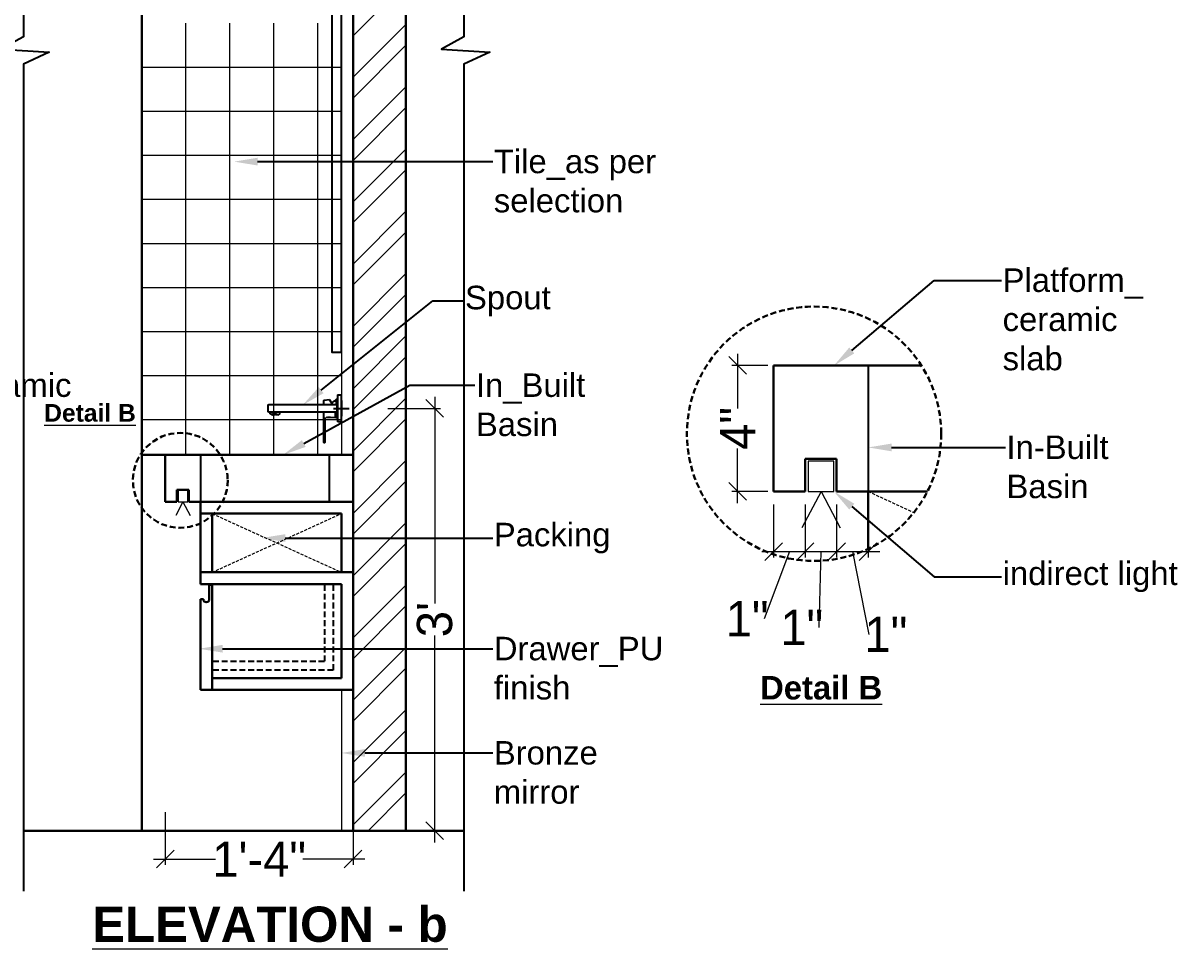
# Model space of a CAD drawing. Header units: millimetres. Extents: x 56222 to 3066687, y -650199 to -121287.
# Drawn here: x 150348.8 to 150447.3, y -183579.9 to -183501.1 of the extents above; entities that cross this region are included whole.
import ezdxf
from ezdxf import colors
from ezdxf.entities.mleader import LeaderData, LeaderLine
from ezdxf.lldxf.tags import DXFTag
from ezdxf.math import Vec2, Vec3

# ---------------------------------------------------------------- set-up
doc = ezdxf.new("R2010")
doc.units = ezdxf.units.MM
doc.header["$MEASUREMENT"] = 0
doc.header["$PDMODE"] = 35
for name, pattern in [('00 . GROUND FLOOR$0$DASHED', [0.75, 0.5, -0.25]), ('DASHED', [0.75, 0.5, -0.25]), ('DASHED2', [0.375, 0.25, -0.125])]:
    doc.linetypes.add(name, pattern=pattern)
doc.layers.get('Defpoints').update_dxf_attribs({"color": 220})
doc.layers.add('AR HATCH-7', color=7, linetype='Continuous')
for name, color, linetype, lineweight in [('DIM.', 250, 'Continuous', 13), ('dim05', 1, 'Continuous', 13), ('FURNITURE', 32, 'Continuous', 9), ('furniture dimensions', 1, 'DASHED', 0), ('FURNITURE-1', 252, 'Continuous', 13), ('GDR_FLOATING COLUMN', 3, 'Continuous', 18), ('SECTION ( SLAB PLine )', 104, 'Continuous', 30), ('wall', 7, 'Continuous', 30), ('XX~SLAB ( BEAM )~ ( DIM )', 7, 'Continuous', 9)]:
    doc.layers.add(name, color=color, linetype=linetype, lineweight=lineweight)
doc.styles.add('century g', font='GOTHIC.TTF')
doc.styles.get("Standard").update_dxf_attribs({"font": 'arial.ttf', "height": 6})
tags = doc.linetypes.add('CENTER2', pattern=[28.575, 19.05, -3.175, 3.175, -3.175]).pattern_tags.tags
tags[10:11] = [DXFTag(74, 4), DXFTag(75, 0), DXFTag(340, '0'), DXFTag(46, 0.0), DXFTag(50, 0.0), DXFTag(44, 0.0), DXFTag(45, 0.0)]
tags[8:9] = [DXFTag(74, 4), DXFTag(75, 0), DXFTag(340, '0'), DXFTag(46, 0.0), DXFTag(50, 0.0), DXFTag(44, 0.0), DXFTag(45, 0.0)]
tags[6:7] = [DXFTag(74, 4), DXFTag(75, 0), DXFTag(340, '0'), DXFTag(46, 0.0), DXFTag(50, 0.0), DXFTag(44, 0.0), DXFTag(45, 0.0)]
tags[4:5] = [DXFTag(74, 4), DXFTag(75, 0), DXFTag(340, '0'), DXFTag(46, 0.0), DXFTag(50, 0.0), DXFTag(44, 0.0), DXFTag(45, 0.0)]
doc.dimstyles.new('Archana', dxfattribs={"dimtxt": 2, "dimasz": 0.75, "dimexe": 0.5, "dimexo": 0.5, "dimgap": 0, "dimtad": 0, "dimzin": 0, "dimdsep": 46, "dimlunit": 4, "dimtxsty": 'century g', "dimblk": 'OBLIQUE', "dimcen": 0, "dimdle": 1, "dimclrd": 256, "dimclre": 256, "dimclrt": 256, "dimadec": 0, "dimazin": 0, "dimtfac": 1, "dimtofl": 0, "dimtmove": 1, "dimatfit": 3, "dimfxl": 1, "dimfxlon": 1, "dimtolj": 1, "dimtzin": 0, "dimlwd": -1, "dimlwe": -1, "dimarcsym": 0})

# ---------------------------------------------------------------- blocks, each defined once
blk = doc.blocks.new('bn29-23')
at = {"linetype": 'Continuous'}
for p, q in [((0.486, 1.4133), (0.486, 1.4138)), ((0.486, 1.4138), (0.4955, 1.4138)), ((0.486, 1.4138), (0.486, 1.4138)), ((0.486, 1.4138), (0.4955, 1.4138)), ((0.486, 1.3463), (0.486, 1.4133)), ((0.496, 1.4133), (0.496, 1.3463)), ((0.496, 1.4133), (0.496, 1.4133)), ((0.496, 1.4028), (0.4991, 1.4028)), ((0.4996, 1.4023), (0.4996, 1.3888)), ((0.5077, 1.3888), (0.5155, 1.4013)), ((0.5104, 1.3932), (0.5104, 1.3939)), ((0.516, 1.4015), (0.531, 1.4002)), ((0.5314, 1.3997), (0.5314, 1.3888)), ((0.4965, 1.3883), (0.496, 1.3878)), ((0.496, 1.3718), (0.4965, 1.3713)), ((0.4965, 1.3883), (0.4965, 1.3888)), ((0.4965, 1.3888), (0.6728, 1.3888)), ((0.4965, 1.3713), (0.4965, 1.3883)), ((0.4965, 1.3708), (0.4965, 1.3713)), ((0.6728, 1.3708), (0.4965, 1.3708)), ((0.4996, 1.3708), (0.4996, 1.3573)), ((0.5014, 1.3573), (0.5014, 1.3708)), ((0.5314, 1.3708), (0.5314, 1.2929)), ((0.6442, 1.3708), (0.6447, 1.3647)), ((0.6453, 1.3639), (0.6459, 1.3636)), ((0.6673, 1.3655), (0.6459, 1.3636)), ((0.6479, 1.3635), (0.6653, 1.365)), ((0.6606, 1.3679), (0.652, 1.3672)), ((0.6522, 1.3654), (0.652, 1.3672)), ((0.6606, 1.3679), (0.6607, 1.3661)), ((0.6673, 1.3655), (0.6678, 1.3659)), ((0.6682, 1.3668), (0.6679, 1.3708)), ((0.6733, 1.3713), (0.6733, 1.3883)), ((0.486, 1.3458), (0.486, 1.3463)), ((0.486, 1.3458), (0.4955, 1.3458)), ((0.4991, 1.3568), (0.496, 1.3568)), ((0.5014, 1.3585), (0.5014, 1.3585)), ((0.5014, 1.3585), (0.5014, 1.3585)), ((0.5248, 1.3575), (0.5019, 1.3568)), ((0.5214, 1.3574), (0.5139, 1.3572)), ((0.5139, 1.3572), (0.5139, 1.3572)), ((0.5214, 1.3574), (0.5214, 1.3574)), ((0.5279, 1.2929), (0.5279, 1.3545)), ((0.5309, 1.2924), (0.5284, 1.2924))]:
    blk.add_line(p, q, dxfattribs=at)
at = {"linetype": 'CENTER2'}
for p, q in [((0.486, 1.3998), (0.486, 1.3598)), ((0.506, 1.3798), (0.466, 1.3798))]:
    blk.add_line(p, q, dxfattribs=at)
at = {"linetype": 'Continuous'}
for centre, radius, start, end in [((0.4955, 1.4133), 0.0005, 0, 90), ((0.4991, 1.4023), 0.0005, 0, 89.5), ((0.5004, 1.4013), 0.0008, 180, 253.5764), ((0.494, 1.3798), 0.0216, 40.6691, 73.5764), ((0.5159, 1.401), 0.0005, 85, 148.0008), ((0.5309, 1.3997), 0.0005, 58, 85), ((0.5309, 1.3997), 0.0005, 0, 58), ((0.6457, 1.3648), 0.001, 185, 245), ((0.6478, 1.3641), 0.0006, 209.6243, 275), ((0.6563, 1.367), 0.00877, 333.341, 346.3922), ((0.6653, 1.3656), 0.0006, 275, 340.3757), ((0.6672, 1.3667), 0.001, 305, 5), ((0.6728, 1.3883), 0.0005, 0, 90), ((0.6728, 1.3713), 0.0005, 270, 0), ((0.4955, 1.3463), 0.0005, 270, 0), ((0.4991, 1.3573), 0.0005, 270.5, 0), ((0.5004, 1.3583), 0.0008, 106.4236, 180), ((0.494, 1.3798), 0.0216, 286.4236, 289.8314), ((0.5019, 1.3573), 0.0005, 180.0008, 271.77), ((0.5249, 1.3545), 0.003, 359.9996, 37.4538), ((0.5284, 1.2929), 0.0005, 180, 270), ((0.5309, 1.2929), 0.0005, 270, 0)]:
    blk.add_arc(centre, radius, start, end, dxfattribs=at)
blk.add_ellipse((0.656, 1.3641), major_axis=(-0.00819, 0.00095), ratio=0.083881, start_param=1.11088, end_param=3.110964, dxfattribs=at)
for points, knots in [([(0.654, 1.3647), (0.6536, 1.3647), (0.6533, 1.3647), (0.6528, 1.3648), (0.6526, 1.3649), (0.6524, 1.365), (0.6524, 1.3651), (0.6523, 1.3652), (0.6522, 1.3653), (0.6522, 1.3654)], [0, 0, 0, 0, 0.5, 0.5, 0.75, 0.75, 0.875, 0.875, 1, 1, 1, 1]), ([(0.6591, 1.3651), (0.6583, 1.3649), (0.6574, 1.3648), (0.6557, 1.3646), (0.6548, 1.3646), (0.654, 1.3647)], [0, 0, 0, 0, 0.5, 0.5, 1, 1, 1, 1]), ([(0.6607, 1.3661), (0.6607, 1.366), (0.6607, 1.366), (0.6606, 1.3658), (0.6606, 1.3657), (0.6604, 1.3656), (0.6602, 1.3655), (0.6598, 1.3653), (0.6594, 1.3652), (0.6591, 1.3651)], [0, 0, 0, 0, 0.125, 0.125, 0.25, 0.25, 0.5, 0.5, 1, 1, 1, 1])]:
    blk.add_open_spline(points, degree=3, knots=knots, dxfattribs=at)
blk = doc.blocks.new('_Oblique')
at = {"layer": 'wall', "color": 0, "lineweight": -2}
blk.add_line((-0.5, -0.5), (0.5, 0.5), dxfattribs=at)
blk = doc.blocks.new('*D1425')
at = {"layer": 'Defpoints', "color": 0, "linetype": 'Continuous', "lineweight": 25, "transparency": 16777216}
for p in [(150376.95, -183533.856), (150376.95, -183569.808), (150383.9, -183569.808)]:
    blk.add_point(p, dxfattribs=at)
at = {"layer": 'furniture dimensions', "color": 5, "linetype": 'Continuous', "transparency": 16777216}
for p, q in [((150383.9, -183532.856), (150383.9, -183550.465)), ((150383.9, -183570.808), (150383.9, -183553.198)), ((150379.9, -183569.808), (150384.4, -183569.808))]:
    blk.add_line(p, q, dxfattribs=at)
at = {"layer": 'furniture dimensions', "color": 5, "linetype": 'ByBlock', "transparency": 16777216}
blk.add_line((150379.9, -183533.856), (150384.4, -183533.856), dxfattribs=at)
at = {"layer": 'furniture dimensions', "color": 5, "linetype": 'Continuous', "transparency": 16777216, "xscale": 1.5, "yscale": 1.5, "zscale": 1.5}
for p, rotation in [((150383.9, -183533.856), 90), ((150383.9, -183569.808), 270)]:
    blk.add_blockref('_Oblique', p, dxfattribs=dict(at, rotation=rotation))
at = {"layer": 'furniture dimensions', "linetype": 'Continuous', "lineweight": 0, "transparency": 16777216, "insert": (150383.9, -183551.832), "char_height": 3, "attachment_point": 5, "rotation": 90, "style": 'century g'}
blk.add_mtext("\\A1;3'", dxfattribs=at)
blk = doc.blocks.new('*D1426')
at = {"layer": 'Defpoints', "color": 0, "linetype": 'Continuous', "lineweight": 25, "transparency": 16777216}
for p in [(150360.95, -183541.808), (150376.95, -183557.808), (150376.95, -183572.222)]:
    blk.add_point(p, dxfattribs=at)
at = {"layer": 'furniture dimensions', "color": 5, "linetype": 'ByBlock', "transparency": 16777216}
blk.add_line((150360.95, -183568.222), (150360.95, -183572.722), dxfattribs=at)
at = {"layer": 'furniture dimensions', "color": 5, "linetype": 'Continuous', "transparency": 16777216}
for p, q in [((150376.95, -183568.222), (150376.95, -183572.722)), ((150359.95, -183572.222), (150365.23, -183572.222)), ((150377.95, -183572.222), (150372.671, -183572.222))]:
    blk.add_line(p, q, dxfattribs=at)
at = {"layer": 'furniture dimensions', "color": 5, "linetype": 'Continuous', "transparency": 16777216, "xscale": 1.5, "yscale": 1.5, "zscale": 1.5, "rotation": 180}
blk.add_blockref('_Oblique', (150360.95, -183572.222), dxfattribs=at)
at = {"layer": 'furniture dimensions', "color": 5, "linetype": 'Continuous', "transparency": 16777216, "xscale": 1.5, "yscale": 1.5, "zscale": 1.5}
blk.add_blockref('_Oblique', (150376.95, -183572.222), dxfattribs=at)
at = {"layer": 'furniture dimensions', "linetype": 'Continuous', "lineweight": 0, "transparency": 16777216, "insert": (150368.95, -183572.222), "char_height": 3, "attachment_point": 5, "style": 'century g'}
blk.add_mtext('\\A1;1\'-4"', dxfattribs=at)
blk = doc.blocks.new('*D1441')
at = {"layer": 'Defpoints', "color": 0, "linetype": 'Continuous', "lineweight": 25, "transparency": 16777216}
for p in [(150412.757, -183540.922), (150415.439, -183540.922), (150415.439, -183546.045)]:
    blk.add_point(p, dxfattribs=at)
at = {"layer": 'furniture dimensions', "color": 5, "linetype": 'ByBlock', "transparency": 16777216}
blk.add_line((150412.757, -183542.045), (150412.757, -183546.545), dxfattribs=at)
at = {"layer": 'furniture dimensions', "color": 5, "linetype": 'Continuous', "transparency": 16777216}
for p, q in [((150415.439, -183542.045), (150415.439, -183546.545)), ((150411.757, -183546.045), (150416.439, -183546.045)), ((150414.098, -183546.045), (150411.955, -183551.76))]:
    blk.add_line(p, q, dxfattribs=at)
at = {"layer": 'furniture dimensions', "color": 5, "linetype": 'Continuous', "transparency": 16777216, "xscale": 1.5, "yscale": 1.5, "zscale": 1.5, "rotation": 180}
blk.add_blockref('_Oblique', (150412.757, -183546.045), dxfattribs=at)
at = {"layer": 'furniture dimensions', "color": 5, "linetype": 'Continuous', "transparency": 16777216, "xscale": 1.5, "yscale": 1.5, "zscale": 1.5}
blk.add_blockref('_Oblique', (150415.439, -183546.045), dxfattribs=at)
at = {"layer": 'furniture dimensions', "linetype": 'Continuous', "lineweight": 0, "transparency": 16777216, "insert": (150410.498, -183551.76), "char_height": 3, "attachment_point": 5, "style": 'century g'}
blk.add_mtext('\\A1;1"', dxfattribs=at)
blk = doc.blocks.new('*D1442')
at = {"layer": 'Defpoints', "color": 0, "linetype": 'Continuous', "lineweight": 25, "transparency": 16777216}
for p in [(150415.439, -183540.922), (150418.12, -183540.922), (150418.12, -183546.045)]:
    blk.add_point(p, dxfattribs=at)
at = {"layer": 'furniture dimensions', "color": 5, "linetype": 'ByBlock', "transparency": 16777216}
blk.add_line((150415.439, -183542.045), (150415.439, -183546.545), dxfattribs=at)
at = {"layer": 'furniture dimensions', "color": 5, "linetype": 'Continuous', "transparency": 16777216}
for p, q in [((150418.12, -183542.045), (150418.12, -183546.545)), ((150414.439, -183546.045), (150419.12, -183546.045)), ((150416.779, -183546.045), (150416.611, -183552.5))]:
    blk.add_line(p, q, dxfattribs=at)
at = {"layer": 'furniture dimensions', "color": 5, "linetype": 'Continuous', "transparency": 16777216, "xscale": 1.5, "yscale": 1.5, "zscale": 1.5, "rotation": 180}
blk.add_blockref('_Oblique', (150415.439, -183546.045), dxfattribs=at)
at = {"layer": 'furniture dimensions', "color": 5, "linetype": 'Continuous', "transparency": 16777216, "xscale": 1.5, "yscale": 1.5, "zscale": 1.5}
blk.add_blockref('_Oblique', (150418.12, -183546.045), dxfattribs=at)
at = {"layer": 'furniture dimensions', "linetype": 'Continuous', "lineweight": 0, "transparency": 16777216, "insert": (150415.153, -183552.5), "char_height": 3, "attachment_point": 5, "style": 'century g'}
blk.add_mtext('\\A1;1"', dxfattribs=at)
blk = doc.blocks.new('*D1443')
at = {"layer": 'Defpoints', "color": 0, "linetype": 'Continuous', "lineweight": 25, "transparency": 16777216}
for p in [(150418.12, -183540.922), (150420.802, -183540.922), (150420.802, -183546.045)]:
    blk.add_point(p, dxfattribs=at)
at = {"layer": 'furniture dimensions', "color": 5, "linetype": 'ByBlock', "transparency": 16777216}
blk.add_line((150418.12, -183542.045), (150418.12, -183546.545), dxfattribs=at)
at = {"layer": 'furniture dimensions', "color": 5, "linetype": 'Continuous', "transparency": 16777216}
for p, q in [((150420.802, -183542.045), (150420.802, -183546.545)), ((150417.12, -183546.045), (150421.802, -183546.045)), ((150419.461, -183546.045), (150420.862, -183553.088))]:
    blk.add_line(p, q, dxfattribs=at)
at = {"layer": 'furniture dimensions', "color": 5, "linetype": 'Continuous', "transparency": 16777216, "xscale": 1.5, "yscale": 1.5, "zscale": 1.5, "rotation": 180}
blk.add_blockref('_Oblique', (150418.12, -183546.045), dxfattribs=at)
at = {"layer": 'furniture dimensions', "color": 5, "linetype": 'Continuous', "transparency": 16777216, "xscale": 1.5, "yscale": 1.5, "zscale": 1.5}
blk.add_blockref('_Oblique', (150420.802, -183546.045), dxfattribs=at)
at = {"layer": 'furniture dimensions', "linetype": 'Continuous', "lineweight": 0, "transparency": 16777216, "insert": (150422.319, -183553.088), "char_height": 3, "attachment_point": 5, "style": 'century g'}
blk.add_mtext('\\A1;1"', dxfattribs=at)
blk = doc.blocks.new('*D1444')
at = {"layer": 'Defpoints', "color": 0, "linetype": 'Continuous', "lineweight": 25, "transparency": 16777216}
for p in [(150412.757, -183530.196), (150409.687, -183540.922), (150412.757, -183540.922)]:
    blk.add_point(p, dxfattribs=at)
at = {"layer": 'furniture dimensions', "color": 5, "linetype": 'Continuous', "transparency": 16777216}
for p, q in [((150409.687, -183529.196), (150409.687, -183533.858)), ((150409.687, -183541.922), (150409.687, -183537.26)), ((150412.257, -183540.922), (150409.187, -183540.922))]:
    blk.add_line(p, q, dxfattribs=at)
at = {"layer": 'furniture dimensions', "color": 5, "linetype": 'ByBlock', "transparency": 16777216}
blk.add_line((150412.257, -183530.196), (150409.187, -183530.196), dxfattribs=at)
at = {"layer": 'furniture dimensions', "color": 5, "linetype": 'Continuous', "transparency": 16777216, "xscale": 1.5, "yscale": 1.5, "zscale": 1.5}
for p, rotation in [((150409.687, -183530.196), 90), ((150409.687, -183540.922), 270)]:
    blk.add_blockref('_Oblique', p, dxfattribs=dict(at, rotation=rotation))
at = {"layer": 'furniture dimensions', "linetype": 'Continuous', "lineweight": 0, "transparency": 16777216, "insert": (150409.687, -183535.559), "char_height": 3, "attachment_point": 5, "rotation": 90, "style": 'century g'}
blk.add_mtext('\\A1;4"', dxfattribs=at)

msp = doc.modelspace()

# ---------------------------------------------------------------- hatches: boundary and pattern name
at = {"layer": 'AR HATCH-7', "lineweight": 0, "true_color": 0x939598, "transparency": 33554687}
h = msp.add_hatch(dxfattribs=at)
h.set_pattern_fill('ANSI32', color=252, scale=10)
h.set_pattern_definition([(45, (2556.1407, -2553.644), (-2.65165043, 2.65165043), []), (45, (2557.9084, -2553.644), (-2.65165043, 2.65165043), [])])
h.paths.add_polyline_path([(150381.45, -183445.808), (150376.95, -183445.808), (150376.95, -183569.808), (150381.45, -183569.808)])
at = {"layer": 'dim05', "lineweight": 0, "true_color": 0xd24014, "transparency": 33554559}
h = msp.add_hatch(dxfattribs=at)
h.set_pattern_fill('NET', color=22, scale=30)
h.set_pattern_definition([(0, (150358.9505, -183501.0565), (0, 3.75), []), (90, (150358.9505, -183501.0565), (-3.75, 2e-16), [])])
h.paths.add_polyline_path([(150375.95, -183501.057), (150358.95, -183501.057), (150358.95, -183537.808), (150375.95, -183537.808)])

# ---------------------------------------------------------------- linework, layer by layer
at = {"layer": 'dim05', "color": 3, "lineweight": 0, "transparency": 33554687}
for p, q in [((150416.794, -183540.922, -0.16), (150415.16, -183544.01, -0.16)), ((150416.794, -183540.922, -0.16), (150418.427, -183544.01, -0.16)), ((150362.456, -183541.808, -0.16), (150361.847, -183542.96, -0.16)), ((150362.456, -183541.808, -0.16), (150363.065, -183542.96, -0.16))]:
    msp.add_line(p, q, dxfattribs=at)
at = {"layer": 'dim05', "color": 3, "lineweight": 0, "transparency": 33554687, "elevation": -0.16}
for points in [[(150415.701, -183540.922), (150417.886, -183540.922), (150417.886, -183538.359), (150415.701, -183538.359)], [(150362.048, -183541.808), (150362.863, -183541.808), (150362.863, -183540.852), (150362.048, -183540.852)]]:
    msp.add_lwpolyline(points, close=True, dxfattribs=at)
at = {"layer": 'FURNITURE', "lineweight": 30, "transparency": 33554687}
for p, q in [((150412.757, -183530.196, -0.16), (150425.329, -183530.196, -0.16)), ((150412.757, -183530.196, -0.16), (150412.757, -183540.922, -0.16)), ((150360.95, -183537.808, -0.16), (150358.95, -183537.808, -0.144)), ((150360.95, -183537.808, -0.16), (150376.95, -183537.808, -0.16)), ((150360.95, -183537.808, -0.16), (150360.95, -183541.808, -0.16)), ((150415.439, -183540.922, -0.16), (150415.439, -183538.153, -0.16)), ((150415.439, -183538.153, -0.16), (150418.12, -183538.153, -0.16)), ((150418.12, -183538.153, -0.16), (150418.12, -183540.922, -0.16)), ((150361.95, -183541.808, -0.16), (150361.95, -183540.775, -0.16)), ((150361.95, -183540.775, -0.16), (150362.95, -183540.775, -0.16)), ((150362.95, -183540.775, -0.16), (150362.95, -183541.808, -0.16)), ((150412.757, -183540.922, -0.16), (150415.439, -183540.922, -0.16)), ((150418.12, -183540.922, -0.16), (150425.848, -183540.922, -0.16)), ((150420.802, -183540.922, -0.16), (150420.802, -183545.812, -0.16)), ((150360.95, -183541.808, -0.16), (150361.95, -183541.808, -0.16)), ((150362.95, -183541.808, -0.16), (150376.95, -183541.808, -0.16)), ((150363.95, -183541.808, -0.16), (150363.95, -183547.808, -0.16)), ((150376.95, -183541.808, -0.16), (150376.95, -183547.808, -0.16)), ((150375.95, -183542.808, -0.16), (150363.95, -183542.808, -0.16)), ((150364.95, -183542.808, -0.16), (150364.95, -183547.808, -0.16)), ((150375.95, -183542.808, -0.16), (150375.95, -183547.808, -0.16)), ((150363.95, -183547.808, -0.16), (150376.95, -183547.808, -0.16)), ((150363.95, -183548.808, -0.16), (150363.95, -183547.808, -0.16)), ((150376.95, -183547.808, -0.16), (150376.95, -183557.808, -0.16)), ((150363.95, -183548.808, -0.16), (150375.95, -183548.808, -0.16)), ((150364.95, -183548.883, -0.16), (150364.95, -183557.808, -0.16)), ((150375.95, -183548.808, -0.16), (150375.95, -183556.808, -0.16)), ((150363.95, -183550.102, -0.16), (150363.95, -183557.808, -0.16)), ((150363.95, -183550.102, -0.16), (150363.95, -183557.681, -0.16)), ((150364.95, -183556.808, -0.16), (150375.95, -183556.808, -0.16)), ((150363.95, -183557.808, -0.16), (150376.95, -183557.808, -0.16))]:
    msp.add_line(p, q, dxfattribs=at)
at = {"layer": 'FURNITURE', "color": 18, "lineweight": 0, "true_color": 0x000000, "transparency": 33554687}
for p, q in [((150376.95, -183541.808, -0.16), (150363.95, -183541.808, -0.16)), ((150375.95, -183557.808, -0.16), (150375.95, -183569.808, -0.16))]:
    msp.add_line(p, q, dxfattribs=at)
at = {"layer": 'FURNITURE', "linetype": 'DASHED', "lineweight": 25, "transparency": 33554687}
for p, q in [((150374.513, -183548.883, -0.16), (150374.513, -183555.392, -0.16)), ((150375.263, -183548.883, -0.16), (150375.263, -183556.142, -0.16)), ((150374.513, -183555.392, -0.16), (150364.95, -183555.392, -0.16)), ((150375.263, -183556.142, -0.16), (150364.95, -183556.142, -0.16)), ((150375.263, -183556.142, -0.16), (150364.95, -183556.142, -0.16))]:
    msp.add_line(p, q, dxfattribs=at)
at = {"layer": 'FURNITURE', "color": 252, "lineweight": 25, "true_color": 0x939598, "transparency": 33554687}
for points, elevation in [([(150348.88, -183440.808), (150348.88, -183502.226), (150346.958, -183503.281), (150351.075, -183503.531), (150348.88, -183504.555), (150348.88, -183574.953)], -0.155), ([(150386.383, -183440.808), (150386.383, -183502.226), (150384.461, -183503.281), (150388.578, -183503.531), (150386.383, -183504.555), (150386.383, -183574.953)], -0.065)]:
    msp.add_lwpolyline(points, dxfattribs=dict(at, elevation=elevation))
at = {"layer": 'FURNITURE', "color": 5, "lineweight": 25, "transparency": 33554687, "elevation": -0.16}
msp.add_lwpolyline([(150375.95, -183468.939), (150375.123, -183468.939), (150375.123, -183529.057), (150375.95, -183529.057)], close=True, dxfattribs=at)
at = {"layer": 'FURNITURE', "lineweight": 30, "transparency": 33554687, "elevation": -0.16}
for points in [[(150364.7, -183550.102), (150364.7, -183548.883), (150364.95, -183548.883), (150364.95, -183550.352)], [(150364.2, -183550.102), (150363.95, -183550.102)]]:
    msp.add_lwpolyline(points, dxfattribs=at)
at = {"layer": 'FURNITURE', "lineweight": 30, "transparency": 33554687}
msp.add_arc((150364.45, -183550.102, -0.16), 0.25, 180, 0, dxfattribs=at)
at = {"layer": 'FURNITURE-1', "color": 18, "linetype": 'DASHED2', "lineweight": 0, "true_color": 0x000000, "transparency": 33554687}
for p, q in [((150420.802, -183540.922, -0.16), (150424.697, -183542.72, -0.16)), ((150364.95, -183542.808, -0.16), (150375.95, -183547.808, -0.16)), ((150364.95, -183547.808, -0.16), (150375.95, -183542.808, -0.16))]:
    msp.add_line(p, q, dxfattribs=at)
at = {"layer": 'FURNITURE-1', "color": 18, "linetype": 'ByBlock', "lineweight": 25, "true_color": 0x000000, "transparency": 33554687, "elevation": -0.16}
msp.add_lwpolyline([(150425.329, -183530.196), (150420.802, -183530.196), (150420.802, -183540.922), (150425.848, -183540.922)], dxfattribs=at)
msp.add_lwpolyline([(150363.95, -183541.808), (150374.95, -183541.808), (150374.95, -183537.808), (150363.95, -183537.808)], close=True, dxfattribs=at)
at = {"layer": 'GDR_FLOATING COLUMN', "color": 1, "linetype": '00 . GROUND FLOOR$0$DASHED', "lineweight": 30, "transparency": 33554687}
for centre, radius in [((150416.198, -183536.013, -0.16), 10.827), ((150362.234, -183539.977, -0.16), 4.037)]:
    msp.add_circle(centre, radius, dxfattribs=at)
at = {"layer": 'SECTION ( SLAB PLine )', "color": 18, "lineweight": 0, "true_color": 0x000000, "transparency": 33554687}
msp.add_line((150375.95, -183461.637, -0.16), (150375.95, -183537.808, -0.16), dxfattribs=at)
at = {"layer": 'SECTION ( SLAB PLine )', "color": 1, "transparency": 33554687}
msp.add_line((150348.88, -183569.808, -0.155), (150386.383, -183569.808, -0.063), dxfattribs=at)
msp.add_line((150348.88, -183569.808, -0.155), (150386.383, -183569.808, -0.063), dxfattribs=at)
at = {"layer": 'XX~SLAB ( BEAM )~ ( DIM )', "lineweight": 30, "transparency": 33554687}
for p, q in [((150358.95, -183445.808, -0.099), (150358.95, -183569.808, -0.16)), ((150358.95, -183569.808, -0.16), (150354.45, -183569.808, -0.16))]:
    msp.add_line(p, q, dxfattribs=at)
at = {"layer": 'XX~SLAB ( BEAM )~ ( DIM )', "lineweight": 30, "transparency": 33554687, "elevation": -0.16}
msp.add_lwpolyline([(150376.95, -183445.808), (150381.45, -183445.808), (150381.45, -183569.808), (150376.95, -183569.808)], close=True, dxfattribs=at)

# ---------------------------------------------------------------- block references
at = {"transparency": 33554687, "xscale": -33.27171550812007, "yscale": 33.27171550812007, "zscale": 33.27171550812007}
msp.add_blockref('bn29-23', (150392.12, -183579.763, -0.16), dxfattribs=at)

# ---------------------------------------------------------------- texts
at = {"layer": 'DIM.', "color": 1, "transparency": 33554687, "width": 111.55884, "attachment_point": 1}
for insert, char_height in [((150350.641, -183533.484, -0.279), 1.5), ((150411.602, -183556.632, -0.279), 2)]:
    msp.add_mtext('{\\fArial|b1|i0|c0|p34;\\LDetail B}', dxfattribs=dict(at, insert=insert, char_height=char_height))
at = {"layer": 'DIM.', "color": 1, "transparency": 33554687, "insert": (150354.736, -183576.263), "char_height": 3, "attachment_point": 1}
msp.add_mtext_dynamic_manual_height_columns('{\\fArial|b1|i0|c0|p34;\\LELEVATION - b}', width=111.55884, gutter_width=1, heights=[0], dxfattribs=at)

# ---------------------------------------------------------------- dimensions: what is measured, and where the dimension line sits
at = {"layer": 'furniture dimensions', "color": 5, "linetype": 'Continuous', "lineweight": 0, "transparency": 33554687}
dim = msp.add_linear_dim(base=(150409.687, -183540.922, -0.16), p1=(150412.757, -183530.196, -0.16), p2=(150412.757, -183540.922, -0.16), angle=90, text='4"', dimstyle='Archana', override={"dimtxt": 3, "dimasz": 1.5, "dimdec": 0, "dimclrd": 5, "dimclre": 5, "dimfxl": 4}, dxfattribs=at)
dim.commit()
dim.dimension.update_dxf_attribs({"geometry": '*D1444', "text_midpoint": (150409.687, -183535.559, -0.16)})
dim = msp.add_linear_dim(base=(150383.9, -183569.808, -0.16), p1=(150376.95, -183533.856, -0.16), p2=(150376.95, -183569.808, -0.16), angle=90, dimstyle='Archana', override={"dimtxt": 3, "dimasz": 1.5, "dimdec": 0, "dimclrd": 5, "dimclre": 5, "dimfxl": 4}, dxfattribs=at)
dim.commit()
dim.dimension.update_dxf_attribs({"geometry": '*D1425', "text_midpoint": (150383.9, -183551.832, -0.16)})
for base, p1, p2, picture, middle in [((150415.439, -183546.045, -0.16), (150412.757, -183540.922, -0.16), (150415.439, -183540.922, -0.16), '*D1441', (150411.955, -183551.76, -0.16)), ((150418.12, -183546.045, -0.16), (150415.439, -183540.922, -0.16), (150418.12, -183540.922, -0.16), '*D1442', (150416.611, -183552.5, -0.16)), ((150420.802, -183546.045, -0.16), (150418.12, -183540.922, -0.16), (150420.802, -183540.922, -0.16), '*D1443', (150420.862, -183553.088, -0.16))]:
    dim = msp.add_linear_dim(base=base, p1=p1, p2=p2, text='1"', dimstyle='Archana', override={"dimtxt": 3, "dimasz": 1.5, "dimdec": 0, "dimclrd": 5, "dimclre": 5, "dimfxl": 4}, dxfattribs=at)
    dim.commit()
    dim.dimension.update_dxf_attribs({"geometry": picture, "text_midpoint": middle, "dimtype": 160})
dim = msp.add_linear_dim(base=(150376.95, -183572.222, -0.16), p1=(150360.95, -183541.808, -0.16), p2=(150376.95, -183557.808, -0.16), dimstyle='Archana', override={"dimtxt": 3, "dimasz": 1.5, "dimdec": 0, "dimclrd": 5, "dimclre": 5, "dimfxl": 4}, dxfattribs=at)
dim.commit()
dim.dimension.update_dxf_attribs({"geometry": '*D1426', "text_midpoint": (150368.95, -183572.222, -0.16)})

# ---------------------------------------------------------------- leaders
at = {"layer": 'dim05', "color": 1, "lineweight": 0, "transparency": 33554687}
ml = msp.add_multileader_mtext('Standard', dxfattribs=at)
ml.set_content('Tile_as per selection', color=1)
ml.set_leader_properties(color=5)
ml.build(insert=Vec2(0, 0))
ml.multileader.update_dxf_attribs({"text_right_attachment_type": 6, "dogleg_length": 0.36, "arrow_head_size": 2})
ctx = ml.context
ctx.base_point, ctx.char_height, ctx.arrow_head_size, ctx.landing_gap_size, ctx.plane_origin = Vec3(150388.839, -183512.847, -0.155), 2, 2, 0.09, Vec3(150375.95, -183512.847, -0.155)
ctx.right_attachment = 6
notes = []
notes.append((ctx, [(0, (1, 1, 0), (150388.479, -183512.847, -0.155), (1, 0), 0.36, [(0, [(150366.811, -183512.847, -0.155)], 0, [])])]))
ctx.mtext.insert, ctx.mtext.width, ctx.mtext.flow_direction = Vec3(150388.929, -183511.831, -0.155), 14.68213, 5
ml = msp.add_multileader_mtext('Standard', dxfattribs=at)
ml.set_content('Platform_\\Pceramic slab', color=1)
ml.set_leader_properties(color=5)
ml.build(insert=Vec2(0, 0))
ml.multileader.update_dxf_attribs({"text_right_attachment_type": 6, "dogleg_length": 0.36, "arrow_head_size": 2})
ctx = ml.context
ctx.base_point, ctx.char_height, ctx.arrow_head_size, ctx.landing_gap_size, ctx.plane_origin = Vec3(150432.165, -183522.953, -0.16), 2, 2, 0.09, Vec3(150417.502, -183525.544, -0.16)
ctx.right_attachment = 6
notes.append((ctx, [(0, (1, 1, 0), (150426.43, -183522.953, -0.16), (1, 0), 5.735, [(0, [(150417.886, -183530.217, -0.16)], 0, [])])]))
ctx.mtext.insert, ctx.mtext.width, ctx.mtext.flow_direction = Vec3(150432.255, -183521.937, -0.16), 14.68213, 5
ml = msp.add_multileader_mtext('Standard', dxfattribs=at)
ml.set_content('Spout', color=1)
ml.set_leader_properties(color=5)
ml.build(insert=Vec2(0, 0))
ml.multileader.update_dxf_attribs({"text_right_attachment_type": 6, "dogleg_length": 0.36, "arrow_head_size": 2})
ctx = ml.context
ctx.base_point, ctx.char_height, ctx.arrow_head_size, ctx.landing_gap_size, ctx.plane_origin = Vec3(150386.383, -183524.693, -0.155), 2, 2, 0.09, Vec3(150372.626, -183533.405, -0.155)
ctx.right_attachment = 6
notes.append((ctx, [(0, (1, 1, 0), (150383.725, -183524.693, -0.155), (1, 0), 2.658, [(0, [(150372.667, -183533.556, -0.155)], 0, [])])]))
ctx.mtext.insert, ctx.mtext.width, ctx.mtext.flow_direction = Vec3(150386.473, -183523.415, -0.155), 14.68213, 5
ml = msp.add_multileader_mtext('Standard', dxfattribs=at)
ml.set_content('Platform_ceramic slab', color=1)
ml.set_leader_properties(color=5)
ml.build(insert=Vec2(0, 0))
ml.multileader.update_dxf_attribs({"text_right_attachment_type": 6, "dogleg_length": 0.36, "arrow_head_size": 2})
ctx = ml.context
ctx.base_point, ctx.char_height, ctx.arrow_head_size, ctx.landing_gap_size, ctx.plane_origin = Vec3(150331.141, -183531.89, -0.155), 2, 2, 0.09, Vec3(150316.453, -183531.89, -0.155)
ctx.right_attachment = 6
notes.append((ctx, [(0, (1, 1, 0), (150325.604, -183531.89, -0.155), (1, 0), 5.538, [(0, [(150312.738, -183537.091, -0.155)], 0, [])])]))
ctx.mtext.insert, ctx.mtext.width, ctx.mtext.flow_direction = Vec3(150331.231, -183530.874, -0.155), 14.68213, 5
ml = msp.add_multileader_mtext('Standard', dxfattribs=at)
ml.set_content('In_Built Basin', color=1)
ml.set_leader_properties(color=5)
ml.build(insert=Vec2(0, 0))
ml.multileader.update_dxf_attribs({"text_right_attachment_type": 6, "dogleg_length": 0.36, "arrow_head_size": 2})
ctx = ml.context
ctx.base_point, ctx.char_height, ctx.arrow_head_size, ctx.landing_gap_size, ctx.plane_origin = Vec3(150387.314, -183531.89, -0.155), 2, 2, 0.09, Vec3(150372.626, -183531.89, -0.155)
ctx.right_attachment = 6
notes.append((ctx, [(0, (1, 1, 0), (150381.777, -183531.89, -0.155), (1, 0), 5.538, [(0, [(150370.991, -183537.808, -0.155)], 0, [])])]))
ctx.mtext.insert, ctx.mtext.width, ctx.mtext.flow_direction = Vec3(150387.404, -183530.874, -0.155), 14.68213, 5
ml = msp.add_multileader_mtext('Standard', dxfattribs=at)
ml.set_content('In-Built Basin ', color=1)
ml.set_leader_properties(color=5)
ml.build(insert=Vec2(0, 0))
ml.multileader.update_dxf_attribs({"text_right_attachment_type": 6, "dogleg_length": 0.36, "arrow_head_size": 2})
ctx = ml.context
ctx.base_point, ctx.char_height, ctx.arrow_head_size, ctx.landing_gap_size, ctx.plane_origin = Vec3(150432.49, -183537.177, -0.16), 2, 2, 0.09, Vec3(150417.358, -183537.177, -0.16)
ctx.right_attachment = 6
notes.append((ctx, [(0, (1, 1, 0), (150432.13, -183537.177, -0.16), (1, 0), 0.36, [(0, [(150420.802, -183537.177, -0.16)], 0, [])])]))
ctx.mtext.insert, ctx.mtext.width, ctx.mtext.flow_direction = Vec3(150432.58, -183536.161, -0.16), 14.68213, 5
ml = msp.add_multileader_mtext('Standard', dxfattribs=at)
ml.set_content('indirect light', color=1)
ml.set_leader_properties(color=5)
ml.build(insert=Vec2(0, 0))
ml.multileader.update_dxf_attribs({"text_right_attachment_type": 6, "dogleg_length": 0.36, "arrow_head_size": 2})
ctx = ml.context
ctx.base_point, ctx.char_height, ctx.arrow_head_size, ctx.landing_gap_size, ctx.plane_origin = Vec3(150432.165, -183548.187, -0.16), 2, 2, 0.09, Vec3(150417.502, -183545.595, -0.16)
ctx.right_attachment = 6
notes.append((ctx, [(0, (1, 1, 0), (150426.43, -183548.187, -0.16), (1, 0), 5.735, [(0, [(150417.886, -183540.922, -0.16)], 0, [])])]))
ctx.mtext.insert, ctx.mtext.width, ctx.mtext.flow_direction = Vec3(150432.255, -183546.893, -0.16), 14.68213, 5
ml = msp.add_multileader_mtext('Standard', dxfattribs=at)
ml.set_content('Packing', color=1)
ml.set_leader_properties(color=5)
ml.build(insert=Vec2(0, 0))
ml.multileader.update_dxf_attribs({"text_right_attachment_type": 6, "dogleg_length": 0.36, "arrow_head_size": 2})
ctx = ml.context
ctx.base_point, ctx.char_height, ctx.arrow_head_size, ctx.landing_gap_size, ctx.plane_origin = Vec3(150388.839, -183544.889, -0.155), 2, 2, 0.09, Vec3(150375.95, -183544.889, -0.155)
ctx.right_attachment = 6
notes.append((ctx, [(0, (1, 1, 0), (150388.479, -183544.889, -0.155), (1, 0), 0.36, [(0, [(150369.169, -183544.889, -0.155)], 0, [])])]))
ctx.mtext.insert, ctx.mtext.width, ctx.mtext.flow_direction = Vec3(150388.929, -183543.595, -0.155), 14.68213, 5
ml = msp.add_multileader_mtext('Standard', dxfattribs=at)
ml.set_content('Drawer_PU finish', color=1)
ml.set_leader_properties(color=5)
ml.build(insert=Vec2(0, 0))
ml.multileader.update_dxf_attribs({"text_right_attachment_type": 6, "dogleg_length": 0.36, "arrow_head_size": 2})
ctx = ml.context
ctx.base_point, ctx.char_height, ctx.arrow_head_size, ctx.landing_gap_size, ctx.plane_origin = Vec3(150388.839, -183554.312, -0.155), 2, 2, 0.09, Vec3(150375.95, -183554.312, -0.155)
ctx.right_attachment = 6
notes.append((ctx, [(0, (1, 1, 0), (150388.479, -183554.312, -0.155), (1, 0), 0.36, [(0, [(150363.831, -183554.312, -0.155)], 0, [])])]))
ctx.mtext.insert, ctx.mtext.width, ctx.mtext.flow_direction = Vec3(150388.929, -183553.296, -0.155), 14.68213, 5
ml = msp.add_multileader_mtext('Standard', dxfattribs=at)
ml.set_content('Bronze mirror', color=1)
ml.set_leader_properties(color=5)
ml.build(insert=Vec2(0, 0))
ml.multileader.update_dxf_attribs({"text_right_attachment_type": 6, "dogleg_length": 0.36, "arrow_head_size": 2})
ctx = ml.context
ctx.base_point, ctx.char_height, ctx.arrow_head_size, ctx.landing_gap_size, ctx.plane_origin = Vec3(150388.839, -183563.185, -0.155), 2, 2, 0.09, Vec3(150375.95, -183563.185, -0.155)
ctx.right_attachment = 6
notes.append((ctx, [(0, (1, 1, 0), (150388.479, -183563.185, -0.155), (1, 0), 0.36, [(0, [(150375.95, -183563.185, -0.155)], 0, [])])]))
ctx.mtext.insert, ctx.mtext.width, ctx.mtext.flow_direction = Vec3(150388.929, -183562.169, -0.155), 14.68213, 5
for ctx, leaders in notes:
    for number, flags, end, landing, length, lines in leaders:
        leader = LeaderData()
        leader.index, (leader.has_last_leader_line, leader.has_dogleg_vector, leader.attachment_direction) = number, flags
        leader.last_leader_point, leader.dogleg_vector, leader.dogleg_length = Vec3(end), Vec3(landing), length
        for number, points, colour, breaks in lines:
            line = LeaderLine()
            line.index, line.vertices, line.color, line.breaks = number, Vec3.list(points), colors.encode_raw_color(colour), breaks
            leader.lines.append(line)
        ctx.leaders.append(leader)

doc.saveas('drawing.dxf')
